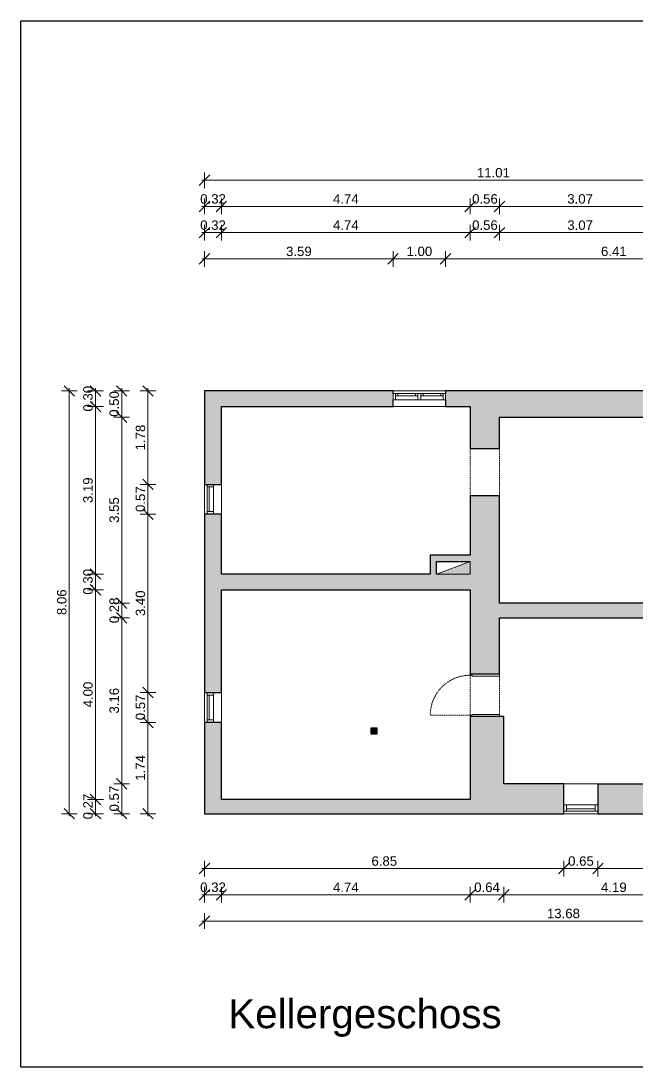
# Model space of a CAD drawing. Header units: metres. Extents: x -21 to 15208, y -63 to 7094.
# Drawn here: x -21 to 1153, y 993 to 2988 of the extents above; entities that cross this region are included whole.
import ezdxf

# ---------------------------------------------------------------- set-up
doc = ezdxf.new("R2010")
doc.units = ezdxf.units.M
doc.header["$LTSCALE"] = 50
doc.linetypes.add('Dash 1_5', pattern=[0.0012, 0.0006, -0.0006])
doc.linetypes.add('Dash dot', pattern=[0.005, 0.002, -0.0015, 0, -0.0015])
for name, color, linetype, lineweight in [('A-ANNO-DIMS', 250, 'Continuous', 5), ('A-ANNO-NOTE', 131, 'Continuous', 13), ('A-DETL', 250, 'Continuous', 9), ('A-DETL-GENF', 250, 'Continuous', 13), ('A-DETL-THIN', 250, 'Continuous', 9), ('A-DOOR-FRAM', 250, 'Continuous', 9), ('A-GLAZ', 250, 'Continuous', 9), ('I-WALL', 250, 'Continuous', 9)]:
    doc.layers.add(name, color=color, linetype=linetype, lineweight=lineweight)
doc.layers.add('A-WALL-PATT', color=7, linetype='Continuous', lineweight=9, true_color=0x3c424d)
doc.layers.add('ADS_Flächen', color=82, linetype='Continuous', plot=False)
doc.styles.add('Arial', font='arial.ttf')
doc.styles.add('Arial_1', font='arial.ttf')

# ---------------------------------------------------------------- blocks, each defined once
blk = doc.blocks.new('025_E-Window Two Panel - 1000-8098675-01 Kælder plan')
at = {"layer": 'A-GLAZ'}
for p, q in [((-50, 2), (50, 2)), ((-50, -10), (-50, 2)), ((-50, 2), (50, 2)), ((-45.5, -10), (-45.5, 2)), ((-3, -10), (-3, 2)), ((3, -10), (3, 2)), ((45.5, -10), (45.5, 2)), ((50, -10), (50, 2)), ((50, -10), (-50, -10)), ((-50, -10), (50, -10)), ((-45.5, -5.5), (-3, -5.5)), ((-41, -10), (-41, -5.5)), ((-41, -5.5), (-7.5, -5.5)), ((-41, -10), (-7.5, -10)), ((-7.5, -10), (-7.5, -5.5)), ((3, -5.5), (45.5, -5.5)), ((6.5, -10), (40, -10)), ((7.5, -10), (7.5, -5.5)), ((7.5, -5.5), (41, -5.5)), ((41, -10), (41, -5.5))]:
    blk.add_line(p, q, dxfattribs=at)
blk = doc.blocks.new('A_Fixed - 570-8099173-01 Kælder plan')
at = {"layer": 'A-GLAZ', "lineweight": 13}
for p, q in [((-52.8, 1), (-47.8, 1)), ((-47.8, 1), (-47.8, -11)), ((-47.8, 1), (-0.8, 1)), ((-0.8, 1), (4.2, 1)), ((-0.8, -11), (-0.8, 1)), ((-47.8, -11), (-52.8, -11)), ((-47.8, -7), (-0.8, -7)), ((-47.8, -11), (-47.8, -7)), ((-0.8, -11), (-47.8, -11)), ((-0.8, -7), (-0.8, -11)), ((4.2, -11), (-0.8, -11))]:
    blk.add_line(p, q, dxfattribs=at)
blk = doc.blocks.new('A_Fixed - 650-8100496-01 Kælder plan')
at = {"layer": 'A-GLAZ', "lineweight": 13}
for p, q in [((-52.8, -11.5), (-47.8, -11.5)), ((-47.8, -11.5), (-47.8, -23.5)), ((-47.8, -11.5), (7.2, -11.5)), ((-47.8, -19.5), (7.2, -19.5)), ((-47.8, -23.5), (-47.8, -19.5)), ((7.2, -11.5), (12.2, -11.5)), ((7.2, -23.5), (7.2, -11.5)), ((7.2, -19.5), (7.2, -23.5)), ((-47.8, -23.5), (-52.8, -23.5)), ((7.2, -23.5), (-47.8, -23.5)), ((12.2, -23.5), (7.2, -23.5))]:
    blk.add_line(p, q, dxfattribs=at)
blk = doc.blocks.new('A-wallopening - 910x2100-8098549-01 Kælder plan')
at = {"layer": 'A-DETL', "linetype": 'Dash 1_5'}
for p, q in [((-38.3, 28), (51.7, 28)), ((-38.3, -28), (51.7, -28))]:
    blk.add_line(p, q, dxfattribs=at)
blk = doc.blocks.new('Plan Text - Kellergeschoss-4033982-01 Kælder plan')
at = {"layer": 'A-ANNO-NOTE', "lineweight": 5, "insert": (0.133, -0.302), "char_height": 0.55, "width": 6.37342, "attachment_point": 1, "style": 'Arial'}
blk.add_mtext('Kellergeschoss', dxfattribs=at)

msp = doc.modelspace()

# ---------------------------------------------------------------- hatches: boundary and pattern name
at = {"layer": 'A-DETL-GENF'}
msp.add_hatch(color=256, dxfattribs=at).paths.add_polyline_path([(770.9862, 1933.2311), (834.9862, 1933.2311), (834.9862, 1957.2311)])
at = {"layer": 'A-WALL-PATT'}
h = msp.add_hatch(color=256, dxfattribs=at)
h.paths.add_polyline_path([(360.7026, 1476.3052), (360.7026, 1650.3052), (328.7026, 1650.3052), (328.7026, 1476.3052)])
h.paths.add_polyline_path([(360.7026, 1707.3052), (360.7026, 2047.2311), (328.7026, 2047.2311), (328.7026, 1707.3052)])
h.paths.add_polyline_path([(360.7026, 2104.2311), (360.7026, 2282.3052), (328.7026, 2282.3052), (328.7026, 2104.2311)])
h = msp.add_hatch(color=256, dxfattribs=at)
h.paths.add_polyline_path([(862.9862, 2252.3052), (862.9862, 2282.3052), (787.9862, 2282.3052), (787.9862, 2252.3052), (847.001, 2252.3052)])
h.paths.add_polyline_path([(687.9862, 2252.3052), (687.9862, 2282.3052), (360.7026, 2282.3052), (360.7026, 2252.3052), (553.4839, 2252.3052)])
for points in [[(1211.7699, 2232.3052), (1211.7699, 2282.3052), (862.9862, 2282.3052), (862.9862, 2232.3052), (1197.7699, 2232.3052)], [(758.9862, 1933.2311), (770.9862, 1933.2311), (770.9862, 1969.2311), (758.9862, 1969.2311), (758.9862, 1957.2311)], [(834.9862, 1957.2311), (834.9862, 1969.2311), (770.9862, 1969.2311), (770.9862, 1957.2311)], [(834.9862, 1903.2311), (834.9862, 1933.2311), (360.7026, 1933.2311), (360.7026, 1903.2311), (770.9862, 1903.2311)], [(1197.7699, 1849.7311), (1197.7699, 1877.7311), (890.9862, 1877.7311), (890.9862, 1849.7311), (1140.5181, 1849.7311)], [(866.9862, 1503.3052), (866.9862, 1533.3052), (898.9862, 1533.3052), (898.9862, 1661.7311), (834.9862, 1661.7311), (834.9862, 1503.3052)], [(657.5973, 1628.4703), (657.5973, 1639.4703), (645.5973, 1639.4703), (645.5973, 1628.4703)], [(866.9862, 1476.3052), (866.9862, 1503.3052), (360.7026, 1503.3052), (360.7026, 1476.3052)]]:
    msp.add_hatch(color=256, dxfattribs=at).paths.add_polyline_path(points)
h = msp.add_hatch(color=256, dxfattribs=at)
h.paths.add_polyline_path([(890.9862, 1742.7311), (890.9862, 2082.3986), (834.9862, 2082.3986), (834.9862, 1742.7311)])
h.paths.add_polyline_path([(890.9862, 2172.3986), (890.9862, 2232.3052), (862.9862, 2232.3052), (862.9862, 2252.3052), (834.9862, 2252.3052), (834.9862, 2172.3986), (847.001, 2172.3986)])
h = msp.add_hatch(color=256, dxfattribs=at)
h.paths.add_polyline_path([(1330.7699, 1476.3052), (1330.7699, 1533.3052), (1078.4862, 1533.3052), (1078.4862, 1476.3052), (1140.5181, 1476.3052)])
h.paths.add_polyline_path([(1013.4862, 1476.3052), (1013.4862, 1533.3052), (866.9862, 1533.3052), (866.9862, 1476.3052)])

# ---------------------------------------------------------------- linework, layer by layer
at = {"layer": 'A-ANNO-DIMS', "lineweight": 9}
for p, q in [((328.7026, 2684.0442), (328.7026, 2699.0442)), ((328.7026, 2684.0442), (338.7026, 2694.0442)), ((328.7026, 2684.0442), (318.7026, 2674.0442)), ((323.7026, 2684.0442), (1429.2699, 2684.0442)), ((328.7026, 2684.0442), (328.7026, 2669.0442)), ((328.7026, 2634.0442), (318.7026, 2624.0442)), ((323.7026, 2634.0442), (360.7026, 2634.0442)), ((328.7026, 2634.0442), (328.7026, 2649.0442)), ((328.7026, 2634.0442), (338.7026, 2644.0442)), ((328.7026, 2634.0442), (328.7026, 2619.0442)), ((360.7026, 2634.0442), (350.7026, 2624.0442)), ((360.7026, 2634.0442), (350.7026, 2624.0442)), ((360.7026, 2634.0442), (360.7026, 2649.0442)), ((360.7026, 2634.0442), (360.7026, 2649.0442)), ((360.7026, 2634.0442), (370.7026, 2644.0442)), ((360.7026, 2634.0442), (370.7026, 2644.0442)), ((360.7026, 2634.0442), (360.7026, 2619.0442)), ((360.7026, 2634.0442), (834.9862, 2634.0442)), ((360.7026, 2634.0442), (360.7026, 2619.0442)), ((834.9862, 2634.0442), (824.9862, 2624.0442)), ((834.9862, 2634.0442), (824.9862, 2624.0442)), ((834.9862, 2634.0442), (834.9862, 2649.0442)), ((834.9862, 2634.0442), (834.9862, 2649.0442)), ((834.9862, 2634.0442), (844.9862, 2644.0442)), ((834.9862, 2634.0442), (844.9862, 2644.0442)), ((834.9862, 2634.0442), (834.9862, 2619.0442)), ((834.9862, 2634.0442), (890.9862, 2634.0442)), ((834.9862, 2634.0442), (834.9862, 2619.0442)), ((890.9862, 2634.0442), (880.9862, 2624.0442)), ((890.9862, 2634.0442), (880.9862, 2624.0442)), ((890.9862, 2634.0442), (890.9862, 2649.0442)), ((890.9862, 2634.0442), (890.9862, 2649.0442)), ((890.9862, 2634.0442), (900.9862, 2644.0442)), ((890.9862, 2634.0442), (900.9862, 2644.0442)), ((890.9862, 2634.0442), (890.9862, 2619.0442)), ((890.9862, 2634.0442), (1197.7699, 2634.0442)), ((890.9862, 2634.0442), (890.9862, 2619.0442)), ((328.7026, 2584.0442), (328.7026, 2599.0442)), ((328.7026, 2584.0442), (338.7026, 2594.0442)), ((360.7026, 2584.0442), (360.7026, 2599.0442)), ((360.7026, 2584.0442), (360.7026, 2599.0442)), ((360.7026, 2584.0442), (370.7026, 2594.0442)), ((360.7026, 2584.0442), (370.7026, 2594.0442)), ((834.9862, 2584.0442), (834.9862, 2599.0442)), ((834.9862, 2584.0442), (834.9862, 2599.0442)), ((834.9862, 2584.0442), (844.9862, 2594.0442)), ((834.9862, 2584.0442), (844.9862, 2594.0442)), ((890.9862, 2584.0442), (890.9862, 2599.0442)), ((890.9862, 2584.0442), (890.9862, 2599.0442)), ((890.9862, 2584.0442), (900.9862, 2594.0442)), ((890.9862, 2584.0442), (900.9862, 2594.0442)), ((328.7026, 2584.0442), (318.7026, 2574.0442)), ((323.7026, 2584.0442), (360.7026, 2584.0442)), ((328.7026, 2584.0442), (328.7026, 2569.0442)), ((360.7026, 2584.0442), (350.7026, 2574.0442)), ((360.7026, 2584.0442), (350.7026, 2574.0442)), ((360.7026, 2584.0442), (360.7026, 2569.0442)), ((360.7026, 2584.0442), (834.9862, 2584.0442)), ((360.7026, 2584.0442), (360.7026, 2569.0442)), ((834.9862, 2584.0442), (824.9862, 2574.0442)), ((834.9862, 2584.0442), (824.9862, 2574.0442)), ((834.9862, 2584.0442), (834.9862, 2569.0442)), ((834.9862, 2584.0442), (890.9862, 2584.0442)), ((834.9862, 2584.0442), (834.9862, 2569.0442)), ((890.9862, 2584.0442), (880.9862, 2574.0442)), ((890.9862, 2584.0442), (880.9862, 2574.0442)), ((890.9862, 2584.0442), (890.9862, 2569.0442)), ((890.9862, 2584.0442), (1197.7699, 2584.0442)), ((890.9862, 2584.0442), (890.9862, 2569.0442)), ((328.7026, 2534.0442), (318.7026, 2524.0442)), ((323.7026, 2534.0442), (687.9862, 2534.0442)), ((328.7026, 2534.0442), (328.7026, 2549.0442)), ((328.7026, 2534.0442), (338.7026, 2544.0442)), ((328.7026, 2534.0442), (328.7026, 2519.0442)), ((687.9862, 2534.0442), (677.9862, 2524.0442)), ((687.9862, 2534.0442), (677.9862, 2524.0442)), ((687.9862, 2534.0442), (687.9862, 2549.0442)), ((687.9862, 2534.0442), (687.9862, 2549.0442)), ((687.9862, 2534.0442), (697.9862, 2544.0442)), ((687.9862, 2534.0442), (697.9862, 2544.0442)), ((687.9862, 2534.0442), (687.9862, 2519.0442)), ((687.9862, 2534.0442), (787.9862, 2534.0442)), ((687.9862, 2534.0442), (687.9862, 2519.0442)), ((787.9862, 2534.0442), (777.9862, 2524.0442)), ((787.9862, 2534.0442), (777.9862, 2524.0442)), ((787.9862, 2534.0442), (787.9862, 2549.0442)), ((787.9862, 2534.0442), (787.9862, 2549.0442)), ((787.9862, 2534.0442), (797.9862, 2544.0442)), ((787.9862, 2534.0442), (797.9862, 2544.0442)), ((787.9862, 2534.0442), (787.9862, 2519.0442)), ((787.9862, 2534.0442), (1429.2699, 2534.0442)), ((787.9862, 2534.0442), (787.9862, 2519.0442)), ((70.8132, 2282.3052), (55.8132, 2282.3052)), ((70.8132, 2282.3052), (60.8132, 2292.3052)), ((70.8132, 2287.3052), (70.8132, 1471.3052)), ((70.8132, 2282.3052), (80.8132, 2272.3052)), ((70.8132, 2282.3052), (85.8132, 2282.3052)), ((120.8132, 2282.3052), (105.8132, 2282.3052)), ((120.8132, 2282.3052), (110.8132, 2292.3052)), ((120.8132, 2252.3052), (120.8132, 2287.3052)), ((120.8132, 2282.3052), (130.8132, 2272.3052)), ((120.8132, 2282.3052), (135.8132, 2282.3052)), ((170.8132, 2282.3052), (155.8132, 2282.3052)), ((170.8132, 2282.3052), (160.8132, 2292.3052)), ((170.8132, 2232.3052), (170.8132, 2287.3052)), ((170.8132, 2282.3052), (180.8132, 2272.3052)), ((170.8132, 2282.3052), (185.8132, 2282.3052)), ((220.8132, 2282.3052), (205.8132, 2282.3052)), ((220.8132, 2282.3052), (210.8132, 2292.3052)), ((220.8132, 2104.2311), (220.8132, 2287.3052)), ((220.8132, 2282.3052), (230.8132, 2272.3052)), ((220.8132, 2282.3052), (235.8132, 2282.3052)), ((120.8132, 2252.3052), (110.8132, 2262.3052)), ((120.8132, 2252.3052), (110.8132, 2262.3052)), ((120.8132, 2252.3052), (105.8132, 2252.3052)), ((120.8132, 2252.3052), (105.8132, 2252.3052)), ((120.8132, 1933.2311), (120.8132, 2252.3052)), ((120.8132, 2252.3052), (130.8132, 2242.3052)), ((120.8132, 2252.3052), (135.8132, 2252.3052)), ((120.8132, 2252.3052), (130.8132, 2242.3052)), ((120.8132, 2252.3052), (135.8132, 2252.3052)), ((170.8132, 2232.3052), (160.8132, 2242.3052)), ((170.8132, 2232.3052), (160.8132, 2242.3052)), ((170.8132, 2232.3052), (155.8132, 2232.3052)), ((170.8132, 2232.3052), (155.8132, 2232.3052)), ((170.8132, 1877.7311), (170.8132, 2232.3052)), ((170.8132, 2232.3052), (180.8132, 2222.3052)), ((170.8132, 2232.3052), (185.8132, 2232.3052)), ((170.8132, 2232.3052), (180.8132, 2222.3052)), ((170.8132, 2232.3052), (185.8132, 2232.3052)), ((220.8132, 2104.2311), (210.8132, 2114.2311)), ((220.8132, 2104.2311), (210.8132, 2114.2311)), ((220.8132, 2104.2311), (205.8132, 2104.2311)), ((220.8132, 2104.2311), (205.8132, 2104.2311)), ((220.8132, 2047.2311), (220.8132, 2104.2311)), ((220.8132, 2104.2311), (230.8132, 2094.2311)), ((220.8132, 2104.2311), (235.8132, 2104.2311)), ((220.8132, 2104.2311), (230.8132, 2094.2311)), ((220.8132, 2104.2311), (235.8132, 2104.2311)), ((220.8132, 2047.2311), (210.8132, 2057.2311)), ((220.8132, 2047.2311), (210.8132, 2057.2311)), ((220.8132, 2047.2311), (205.8132, 2047.2311)), ((220.8132, 2047.2311), (205.8132, 2047.2311)), ((220.8132, 1707.3052), (220.8132, 2047.2311)), ((220.8132, 2047.2311), (230.8132, 2037.2311)), ((220.8132, 2047.2311), (235.8132, 2047.2311)), ((220.8132, 2047.2311), (230.8132, 2037.2311)), ((220.8132, 2047.2311), (235.8132, 2047.2311)), ((120.8132, 1933.2311), (110.8132, 1943.2311)), ((120.8132, 1933.2311), (110.8132, 1943.2311)), ((120.8132, 1933.2311), (105.8132, 1933.2311)), ((120.8132, 1933.2311), (105.8132, 1933.2311)), ((120.8132, 1903.2311), (120.8132, 1933.2311)), ((120.8132, 1933.2311), (130.8132, 1923.2311)), ((120.8132, 1933.2311), (135.8132, 1933.2311)), ((120.8132, 1933.2311), (130.8132, 1923.2311)), ((120.8132, 1933.2311), (135.8132, 1933.2311)), ((120.8132, 1903.2311), (105.8132, 1903.2311)), ((120.8132, 1903.2311), (105.8132, 1903.2311)), ((120.8132, 1903.2311), (110.8132, 1913.2311)), ((120.8132, 1903.2311), (110.8132, 1913.2311)), ((120.8132, 1503.3052), (120.8132, 1903.2311)), ((120.8132, 1903.2311), (130.8132, 1893.2311)), ((120.8132, 1903.2311), (135.8132, 1903.2311)), ((120.8132, 1903.2311), (130.8132, 1893.2311)), ((120.8132, 1903.2311), (135.8132, 1903.2311)), ((170.8132, 1877.7311), (155.8132, 1877.7311)), ((170.8132, 1877.7311), (155.8132, 1877.7311)), ((170.8132, 1877.7311), (160.8132, 1887.7311)), ((170.8132, 1877.7311), (160.8132, 1887.7311)), ((170.8132, 1849.7311), (170.8132, 1877.7311)), ((170.8132, 1877.7311), (180.8132, 1867.7311)), ((170.8132, 1877.7311), (185.8132, 1877.7311)), ((170.8132, 1877.7311), (180.8132, 1867.7311)), ((170.8132, 1877.7311), (185.8132, 1877.7311)), ((170.8132, 1849.7311), (160.8132, 1859.7311)), ((170.8132, 1849.7311), (160.8132, 1859.7311)), ((170.8132, 1849.7311), (155.8132, 1849.7311)), ((170.8132, 1849.7311), (155.8132, 1849.7311)), ((170.8132, 1533.3052), (170.8132, 1849.7311)), ((170.8132, 1849.7311), (180.8132, 1839.7311)), ((170.8132, 1849.7311), (185.8132, 1849.7311)), ((170.8132, 1849.7311), (180.8132, 1839.7311)), ((170.8132, 1849.7311), (185.8132, 1849.7311)), ((220.8132, 1707.3052), (210.8132, 1717.3052)), ((220.8132, 1707.3052), (210.8132, 1717.3052)), ((220.8132, 1707.3052), (205.8132, 1707.3052)), ((220.8132, 1707.3052), (205.8132, 1707.3052)), ((220.8132, 1650.3052), (220.8132, 1707.3052)), ((220.8132, 1707.3052), (230.8132, 1697.3052)), ((220.8132, 1707.3052), (235.8132, 1707.3052)), ((220.8132, 1707.3052), (230.8132, 1697.3052)), ((220.8132, 1707.3052), (235.8132, 1707.3052)), ((220.8132, 1650.3052), (210.8132, 1660.3052)), ((220.8132, 1650.3052), (210.8132, 1660.3052)), ((220.8132, 1650.3052), (205.8132, 1650.3052)), ((220.8132, 1650.3052), (205.8132, 1650.3052)), ((220.8132, 1471.3052), (220.8132, 1650.3052)), ((220.8132, 1650.3052), (230.8132, 1640.3052)), ((220.8132, 1650.3052), (235.8132, 1650.3052)), ((220.8132, 1650.3052), (230.8132, 1640.3052)), ((220.8132, 1650.3052), (235.8132, 1650.3052)), ((170.8132, 1533.3052), (160.8132, 1543.3052)), ((170.8132, 1533.3052), (160.8132, 1543.3052)), ((170.8132, 1533.3052), (155.8132, 1533.3052)), ((170.8132, 1533.3052), (155.8132, 1533.3052)), ((170.8132, 1471.3052), (170.8132, 1533.3052)), ((170.8132, 1533.3052), (180.8132, 1523.3052)), ((170.8132, 1533.3052), (185.8132, 1533.3052)), ((170.8132, 1533.3052), (180.8132, 1523.3052)), ((170.8132, 1533.3052), (185.8132, 1533.3052)), ((120.8132, 1503.3052), (105.8132, 1503.3052)), ((120.8132, 1503.3052), (105.8132, 1503.3052)), ((120.8132, 1503.3052), (110.8132, 1513.3052)), ((120.8132, 1503.3052), (110.8132, 1513.3052)), ((120.8132, 1471.3052), (120.8132, 1503.3052)), ((120.8132, 1503.3052), (130.8132, 1493.3052)), ((120.8132, 1503.3052), (135.8132, 1503.3052)), ((120.8132, 1503.3052), (130.8132, 1493.3052)), ((120.8132, 1503.3052), (135.8132, 1503.3052)), ((70.8132, 1476.3052), (55.8132, 1476.3052)), ((70.8132, 1476.3052), (60.8132, 1486.3052)), ((70.8132, 1476.3052), (80.8132, 1466.3052)), ((70.8132, 1476.3052), (85.8132, 1476.3052)), ((120.8132, 1476.3052), (105.8132, 1476.3052)), ((120.8132, 1476.3052), (110.8132, 1486.3052)), ((120.8132, 1476.3052), (130.8132, 1466.3052)), ((120.8132, 1476.3052), (135.8132, 1476.3052)), ((170.8132, 1476.3052), (155.8132, 1476.3052)), ((170.8132, 1476.3052), (160.8132, 1486.3052)), ((170.8132, 1476.3052), (180.8132, 1466.3052)), ((170.8132, 1476.3052), (185.8132, 1476.3052)), ((220.8132, 1476.3052), (205.8132, 1476.3052)), ((220.8132, 1476.3052), (210.8132, 1486.3052)), ((220.8132, 1476.3052), (230.8132, 1466.3052)), ((220.8132, 1476.3052), (235.8132, 1476.3052)), ((328.7026, 1371.7019), (328.7026, 1386.7019)), ((328.7026, 1371.7019), (338.7026, 1381.7019)), ((1013.4862, 1371.7019), (1013.4862, 1386.7019)), ((1013.4862, 1371.7019), (1013.4862, 1386.7019)), ((1013.4862, 1371.7019), (1023.4862, 1381.7019)), ((1013.4862, 1371.7019), (1023.4862, 1381.7019)), ((1078.4862, 1371.7019), (1078.4862, 1386.7019)), ((1078.4862, 1371.7019), (1078.4862, 1386.7019)), ((1078.4862, 1371.7019), (1088.4862, 1381.7019)), ((1078.4862, 1371.7019), (1088.4862, 1381.7019)), ((328.7026, 1371.7019), (318.7026, 1361.7019)), ((323.7026, 1371.7019), (1013.4862, 1371.7019)), ((328.7026, 1371.7019), (328.7026, 1356.7019)), ((1013.4862, 1371.7019), (1003.4862, 1361.7019)), ((1013.4862, 1371.7019), (1003.4862, 1361.7019)), ((1013.4862, 1371.7019), (1013.4862, 1356.7019)), ((1013.4862, 1371.7019), (1078.4862, 1371.7019)), ((1013.4862, 1371.7019), (1013.4862, 1356.7019)), ((1078.4862, 1371.7019), (1068.4862, 1361.7019)), ((1078.4862, 1371.7019), (1068.4862, 1361.7019)), ((1078.4862, 1371.7019), (1078.4862, 1356.7019)), ((1078.4862, 1371.7019), (1462.7699, 1371.7019)), ((1078.4862, 1371.7019), (1078.4862, 1356.7019)), ((328.7026, 1321.7019), (328.7026, 1336.7019)), ((360.7026, 1321.7019), (360.7026, 1336.7019)), ((360.7026, 1321.7019), (360.7026, 1336.7019)), ((834.9862, 1321.7019), (834.9862, 1336.7019)), ((834.9862, 1321.7019), (834.9862, 1336.7019)), ((898.9862, 1321.7019), (898.9862, 1336.7019)), ((898.9862, 1321.7019), (898.9862, 1336.7019)), ((328.7026, 1321.7019), (318.7026, 1311.7019)), ((323.7026, 1321.7019), (360.7026, 1321.7019)), ((328.7026, 1321.7019), (338.7026, 1331.7019)), ((328.7026, 1321.7019), (328.7026, 1306.7019)), ((360.7026, 1321.7019), (350.7026, 1311.7019)), ((360.7026, 1321.7019), (350.7026, 1311.7019)), ((360.7026, 1321.7019), (370.7026, 1331.7019)), ((360.7026, 1321.7019), (370.7026, 1331.7019)), ((360.7026, 1321.7019), (360.7026, 1306.7019)), ((360.7026, 1321.7019), (834.9862, 1321.7019)), ((360.7026, 1321.7019), (360.7026, 1306.7019)), ((834.9862, 1321.7019), (824.9862, 1311.7019)), ((834.9862, 1321.7019), (824.9862, 1311.7019)), ((834.9862, 1321.7019), (844.9862, 1331.7019)), ((834.9862, 1321.7019), (844.9862, 1331.7019)), ((834.9862, 1321.7019), (834.9862, 1306.7019)), ((834.9862, 1321.7019), (898.9862, 1321.7019)), ((834.9862, 1321.7019), (834.9862, 1306.7019)), ((898.9862, 1321.7019), (888.9862, 1311.7019)), ((898.9862, 1321.7019), (888.9862, 1311.7019)), ((898.9862, 1321.7019), (908.9862, 1331.7019)), ((898.9862, 1321.7019), (908.9862, 1331.7019)), ((898.9862, 1321.7019), (898.9862, 1306.7019)), ((898.9862, 1321.7019), (1318.2699, 1321.7019)), ((898.9862, 1321.7019), (898.9862, 1306.7019)), ((328.7026, 1271.7019), (328.7026, 1286.7019)), ((328.7026, 1271.7019), (338.7026, 1281.7019)), ((328.7026, 1271.7019), (318.7026, 1261.7019)), ((323.7026, 1271.7019), (1701.2699, 1271.7019)), ((328.7026, 1271.7019), (328.7026, 1256.7019))]:
    msp.add_line(p, q, dxfattribs=at)
at = {"layer": 'A-DETL', "linetype": 'Dash 1_5'}
for p, q in [((834.9862, 1740.2311), (834.9862, 1664.2311)), ((890.9862, 1738.7311), (890.9862, 1665.7311))]:
    msp.add_line(p, q, dxfattribs=at)
at = {"layer": 'A-DETL', "linetype": 'Dash dot'}
msp.add_line((834.9862, 1664.2311), (758.9862, 1664.2311), dxfattribs=at)
msp.add_arc((834.9862, 1664.2311), 76, 90, 180, dxfattribs=at)
at = {"layer": 'A-DETL-THIN'}
for p, q in [((834.9862, 1957.2311), (770.9862, 1933.2311)), ((834.9862, 1933.2311), (834.9862, 1957.2311)), ((770.9862, 1933.2311), (834.9862, 1933.2311))]:
    msp.add_line(p, q, dxfattribs=at)
at = {"layer": 'A-DOOR-FRAM'}
for p, q in [((834.9862, 1742.7311), (890.9862, 1742.7311)), ((834.9862, 1740.2311), (834.9862, 1742.7311)), ((838.9862, 1740.2311), (834.9862, 1740.2311)), ((838.9862, 1738.7311), (838.9862, 1740.2311)), ((890.9862, 1738.7311), (838.9862, 1738.7311)), ((890.9862, 1742.7311), (890.9862, 1738.7311)), ((834.9862, 1664.2311), (838.9862, 1664.2311)), ((834.9862, 1661.7311), (834.9862, 1664.2311)), ((890.9862, 1661.7311), (834.9862, 1661.7311)), ((838.9862, 1665.7311), (890.9862, 1665.7311)), ((838.9862, 1664.2311), (838.9862, 1665.7311)), ((890.9862, 1665.7311), (890.9862, 1661.7311))]:
    msp.add_line(p, q, dxfattribs=at)
at = {"layer": 'ADS_Flächen', "ltscale": 50}
msp.add_lwpolyline([(-21.2835, 2987.7169), (2188.6685, 2987.7169), (2188.6685, 993.2458), (-21.2835, 993.2458)], close=True, dxfattribs=at)
at = {"layer": 'I-WALL', "lineweight": 25}
for p, q in [((328.7026, 2282.3052), (328.7026, 2104.2311)), ((687.9862, 2282.3052), (328.7026, 2282.3052)), ((687.9862, 2277.3052), (687.9862, 2282.3052)), ((787.9862, 2282.3052), (787.9862, 2277.3052)), ((1429.2699, 2282.3052), (787.9862, 2282.3052)), ((687.9862, 2252.3052), (687.9862, 2265.3052)), ((787.9862, 2265.3052), (787.9862, 2252.3052)), ((360.7026, 2104.2311), (360.7026, 2252.3052)), ((360.7026, 2252.3052), (687.9862, 2252.3052)), ((787.9862, 2252.3052), (834.9862, 2252.3052)), ((834.9862, 2252.3052), (834.9862, 2172.3986)), ((890.9862, 2172.3986), (890.9862, 2232.3052)), ((890.9862, 2232.3052), (1197.7699, 2232.3052)), ((834.9862, 2172.3986), (890.9862, 2172.3986)), ((328.7026, 2104.2311), (360.7026, 2104.2311)), ((834.9862, 2082.3986), (834.9862, 1969.2311)), ((890.9862, 2082.3986), (834.9862, 2082.3986)), ((890.9862, 1877.7311), (890.9862, 2082.3986)), ((360.7026, 2047.2311), (328.7026, 2047.2311)), ((328.7026, 2047.2311), (328.7026, 1707.3052)), ((360.7026, 1933.2311), (360.7026, 2047.2311)), ((758.9862, 1969.2311), (758.9862, 1933.2311)), ((834.9862, 1969.2311), (758.9862, 1969.2311)), ((770.9862, 1933.2311), (770.9862, 1957.2311)), ((770.9862, 1957.2311), (834.9862, 1957.2311)), ((758.9862, 1933.2311), (360.7026, 1933.2311)), ((360.7026, 1707.3052), (360.7026, 1903.2311)), ((360.7026, 1903.2311), (834.9862, 1903.2311)), ((834.9862, 1903.2311), (834.9862, 1742.7311)), ((1174.1036, 1877.7311), (890.9862, 1877.7311)), ((890.9862, 1742.7311), (890.9862, 1849.7311)), ((890.9862, 1849.7311), (1225.7699, 1849.7311)), ((834.9862, 1742.7311), (890.9862, 1742.7311)), ((328.7026, 1707.3052), (360.7026, 1707.3052)), ((834.9862, 1661.7311), (834.9862, 1503.3052)), ((898.9862, 1661.7311), (834.9862, 1661.7311)), ((898.9862, 1533.3052), (898.9862, 1661.7311)), ((360.7026, 1650.3052), (328.7026, 1650.3052)), ((328.7026, 1650.3052), (328.7026, 1476.3052)), ((360.7026, 1503.3052), (360.7026, 1650.3052)), ((645.5973, 1639.4703), (645.5973, 1628.4703)), ((657.5973, 1639.4703), (645.5973, 1639.4703)), ((657.5973, 1628.4703), (657.5973, 1639.4703)), ((645.5973, 1628.4703), (657.5973, 1628.4703)), ((1013.4862, 1533.3052), (898.9862, 1533.3052)), ((1013.4862, 1476.3052), (1013.4862, 1533.3052)), ((1078.4862, 1533.3052), (1078.4862, 1476.3052)), ((1078.4862, 1533.3052), (1330.7699, 1533.3052)), ((834.9862, 1503.3052), (360.7026, 1503.3052)), ((328.7026, 1476.3052), (1013.4862, 1476.3052)), ((1078.4862, 1476.3052), (1462.7699, 1476.3052))]:
    msp.add_line(p, q, dxfattribs=at)
at = {"layer": 'I-WALL'}
for p, q in [((687.9862, 2282.3052), (787.9862, 2282.3052)), ((787.9862, 2252.3052), (687.9862, 2252.3052)), ((328.7026, 2047.2311), (328.7026, 2104.2311)), ((360.7026, 2104.2311), (360.7026, 2047.2311)), ((328.7026, 1650.3052), (328.7026, 1707.3052)), ((360.7026, 1707.3052), (360.7026, 1650.3052)), ((1013.4862, 1533.3052), (1078.4862, 1533.3052)), ((1078.4862, 1476.3052), (1013.4862, 1476.3052))]:
    msp.add_line(p, q, dxfattribs=at)

# ---------------------------------------------------------------- block references
at = {"layer": 'A-ANNO-NOTE', "lineweight": 5, "xscale": 100, "yscale": 100, "zscale": 100}
msp.add_blockref('Plan Text - Kellergeschoss-4033982-01 Kælder plan', (360.7026, 1152.554), dxfattribs=at)
at = {"layer": 'A-DETL', "linetype": 'Dash 1_5', "rotation": 269.9999999999999}
msp.add_blockref('A-wallopening - 910x2100-8098549-01 Kælder plan', (862.9862, 2134.1409), dxfattribs=at)
at = {"layer": 'A-GLAZ'}
for name, p, rotation in [('025_E-Window Two Panel - 1000-8098675-01 Kælder plan', (737.9862, 2267.3052), 180), ('A_Fixed - 570-8099173-01 Kælder plan', (344.7026, 2051.4311), 269.9999999999999), ('A_Fixed - 570-8099173-01 Kælder plan', (344.7026, 1654.5052), 269.9999999999999)]:
    msp.add_blockref(name, p, dxfattribs=dict(at, rotation=rotation))
msp.add_blockref('A_Fixed - 650-8100496-01 Kælder plan', (1066.2862, 1504.8052), dxfattribs=at)

# ---------------------------------------------------------------- texts
at = {"layer": 'A-ANNO-DIMS', "lineweight": 9, "char_height": 18, "attachment_point": 1, "line_spacing_factor": 0.941778, "style": 'Arial_1'}
for s, insert, width in [('11.01', (847.7663, 2707.4123), 74.92785), ('0.32', (320.4047, 2657.4123), 58.314888), ('4.74', (573.5465, 2657.4123), 58.314888), ('0.56', (838.6883, 2657.4123), 58.314888), ('3.07', (1020.0802, 2657.4123), 58.314888), ('0.32', (320.4047, 2607.4123), 58.314888), ('4.74', (573.5465, 2607.4123), 58.314888), ('0.56', (838.6883, 2607.4123), 58.314888), ('3.07', (1020.0802, 2607.4123), 58.314888), ('3.59', (484.0465, 2557.4123), 58.314888), ('1.00', (713.6883, 2557.4123), 58.314888), ('6.41', (1084.3302, 2557.4123), 58.314888), ('6.85', (646.7965, 1395.07), 58.314888), ('0.65', (1021.6883, 1395.07), 58.314888), ('0.32', (320.4047, 1345.07), 58.314888), ('4.74', (573.5465, 1345.07), 58.314888), ('0.64', (842.6883, 1345.07), 58.314888), ('4.19', (1084.3302, 1345.07), 58.314888), ('13.68', (981.2663, 1295.07), 74.92785)]:
    msp.add_mtext(s, dxfattribs=dict(at, insert=insert, width=width))
at = {"layer": 'A-ANNO-DIMS', "lineweight": 9, "char_height": 18, "width": 58.314888, "attachment_point": 1, "rotation": 90, "line_spacing_factor": 0.941778, "style": 'Arial_1'}
for s, insert in [('0.30', (97.445, 2243.0074)), ('0.50', (147.445, 2233.0074)), ('1.78', (197.445, 2168.9703)), ('3.19', (97.445, 2068.4703)), ('0.57', (197.445, 2051.4332)), ('3.55', (147.445, 2030.7203)), ('0.30', (97.445, 1893.9332)), ('8.06', (47.445, 1855.0074)), ('3.40', (197.445, 1852.9703)), ('0.28', (147.445, 1839.4332)), ('4.00', (97.445, 1678.9703)), ('3.16', (147.445, 1667.2203)), ('0.57', (197.445, 1654.5074)), ('1.74', (197.445, 1539.0074)), ('0.57', (147.445, 1480.5074)), ('0.27', (97.445, 1465.5074))]:
    msp.add_mtext(s, dxfattribs=dict(at, insert=insert))

doc.saveas('drawing.dxf')
